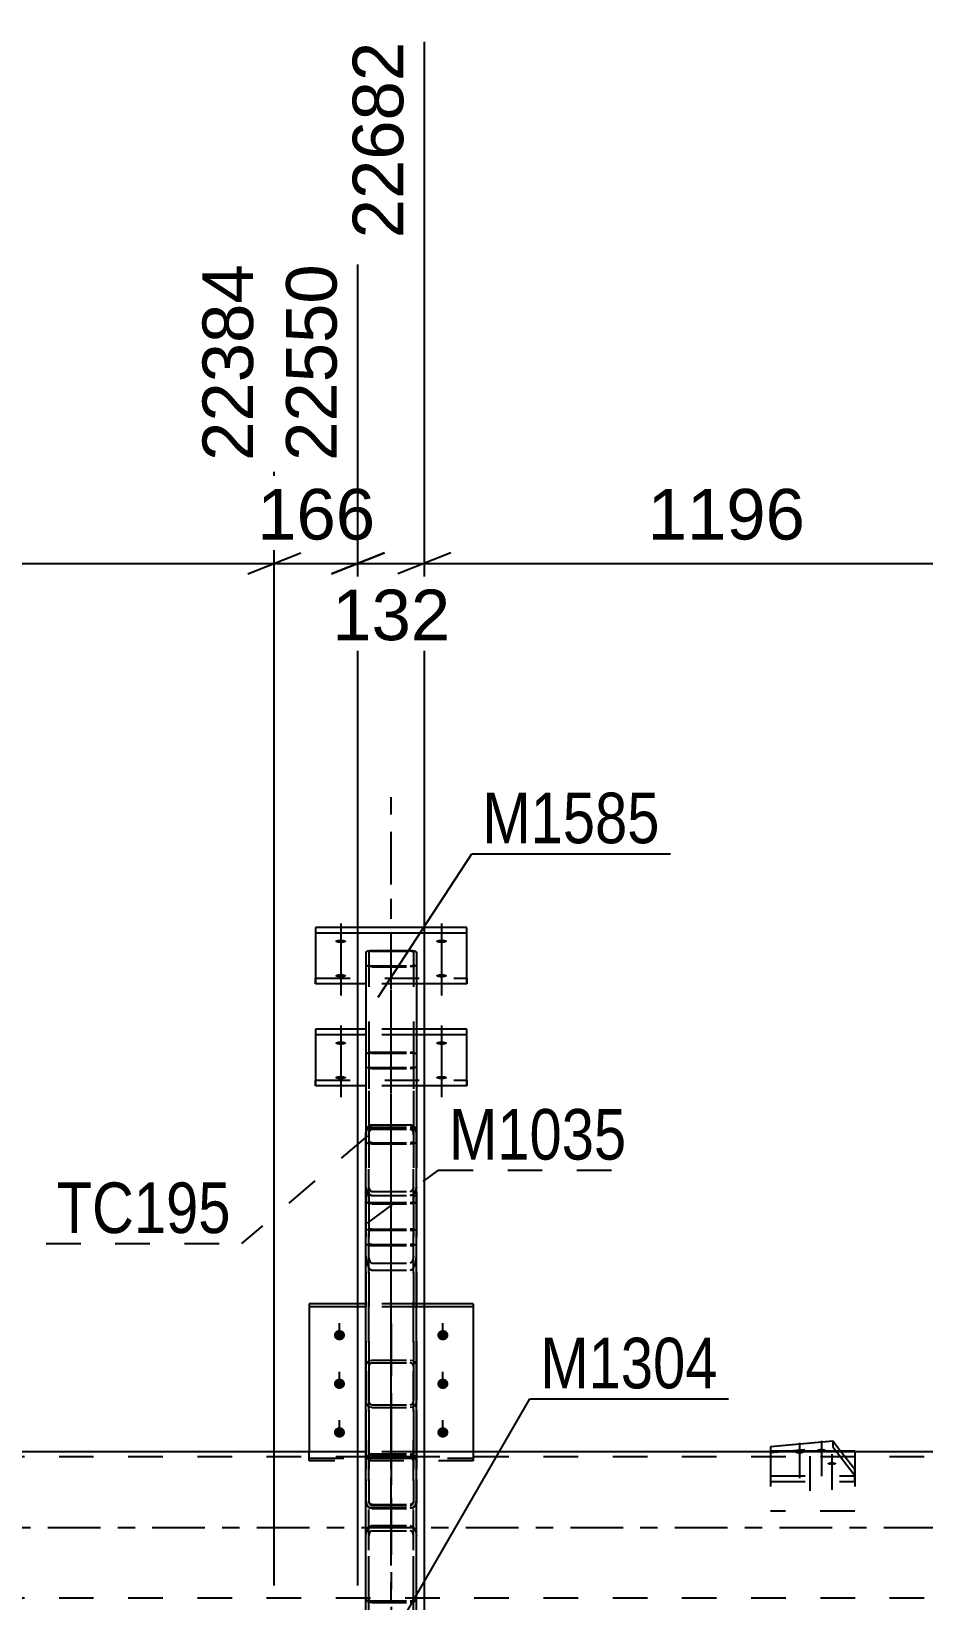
# Model space of a CAD drawing. Header units: millimetres. Extents: x -2250 to 594, y 0 to 1057.
# Drawn here: x -539.9 to -489.4, y 642.4 to 731.2 of the extents above; entities that cross this region are included whole.
import ezdxf

# ---------------------------------------------------------------- set-up
doc = ezdxf.new("R2010")
doc.units = ezdxf.units.MM
doc.linetypes.add('DXK_LINE_DOT2', pattern=[3.9198, 1.9599, -1.9599])
doc.linetypes.add('DXK_LINE_DOT3', pattern=[5.9187, 2.979, -0.9799, 0.9799, -0.9799])
doc.styles.add('Arial', font='ARIAL.TTF', dxfattribs={"height": 0.2})
doc.styles.add('Arial Narrow', font='ARIALN.TTF', dxfattribs={"height": 0.2})

# ---------------------------------------------------------------- blocks, each defined once
blk = doc.blocks.new('Bolt-761553754-5232 - 5222')
at = {"linetype": 'Continuous'}
for points in [[(-522.428, 679.818), (-522.362, 679.816), (-522.3, 679.809), (-522.243, 679.798), (-522.194, 679.784), (-522.155, 679.767), (-522.129, 679.747), (-522.115, 679.726), (-522.115, 679.705), (-522.129, 679.684), (-522.155, 679.665), (-522.194, 679.647), (-522.243, 679.633), (-522.3, 679.622), (-522.362, 679.616), (-522.428, 679.613), (-522.493, 679.616), (-522.555, 679.622), (-522.612, 679.633), (-522.661, 679.647), (-522.7, 679.665), (-522.726, 679.684), (-522.74, 679.705), (-522.74, 679.726), (-522.726, 679.747), (-522.7, 679.767), (-522.661, 679.784), (-522.612, 679.798), (-522.555, 679.809), (-522.493, 679.816)], [(-522.428, 677.866), (-522.362, 677.864), (-522.3, 677.857), (-522.243, 677.846), (-522.194, 677.832), (-522.155, 677.815), (-522.129, 677.795), (-522.115, 677.774), (-522.115, 677.753), (-522.129, 677.732), (-522.155, 677.713), (-522.194, 677.695), (-522.243, 677.681), (-522.3, 677.67), (-522.362, 677.664), (-522.428, 677.661), (-522.493, 677.664), (-522.555, 677.67), (-522.612, 677.681), (-522.661, 677.695), (-522.7, 677.713), (-522.726, 677.732), (-522.74, 677.753), (-522.74, 677.774), (-522.726, 677.795), (-522.7, 677.815), (-522.661, 677.832), (-522.612, 677.846), (-522.555, 677.857), (-522.493, 677.864)]]:
    blk.add_hatch(color=1, dxfattribs=at).paths.add_polyline_path(points)
at = {"color": 1, "linetype": 'Continuous'}
for p, q in [((-522.428, 680.715), (-522.428, 678.608)), ((-522.428, 678.763), (-522.428, 676.656))]:
    blk.add_line(p, q, dxfattribs=at)
blk = doc.blocks.new('Part-761553754-5297 - 5222')
at = {"color": 2, "linetype": 'Continuous'}
for p, q in [((-494.567, 651.415), (-498.094, 651.094)), ((-494.146, 650.874), (-494.567, 651.415)), ((-498.094, 651.094), (-498.094, 650.874))]:
    blk.add_line(p, q, dxfattribs=at)
at = {"color": 7, "linetype": 'DXK_LINE_DOT2'}
for p, q in [((-494.567, 651.415), (-494.567, 651.093)), ((-498.094, 650.771), (-494.567, 651.093)), ((-498.094, 650.874), (-498.094, 649.133)), ((-494.567, 651.093), (-493.319, 649.487)), ((-493.319, 649.81), (-494.146, 650.874)), ((-498.094, 649.455), (-493.319, 649.455)), ((-493.319, 649.133), (-493.319, 649.81)), ((-498.094, 649.133), (-493.319, 649.133))]:
    blk.add_line(p, q, dxfattribs=at)
blk = doc.blocks.new('Bolt-761553754-5233 - 5222')
at = {"linetype": 'Continuous'}
for points in [[(-516.713, 679.818), (-516.648, 679.816), (-516.585, 679.809), (-516.529, 679.798), (-516.48, 679.784), (-516.441, 679.767), (-516.414, 679.747), (-516.401, 679.726), (-516.401, 679.705), (-516.414, 679.684), (-516.441, 679.665), (-516.48, 679.647), (-516.529, 679.633), (-516.585, 679.622), (-516.648, 679.616), (-516.713, 679.613), (-516.779, 679.616), (-516.841, 679.622), (-516.898, 679.633), (-516.947, 679.647), (-516.985, 679.665), (-517.012, 679.684), (-517.026, 679.705), (-517.026, 679.726), (-517.012, 679.747), (-516.985, 679.767), (-516.947, 679.784), (-516.898, 679.798), (-516.841, 679.809), (-516.779, 679.816)], [(-516.713, 677.866), (-516.648, 677.864), (-516.585, 677.857), (-516.529, 677.846), (-516.48, 677.832), (-516.441, 677.815), (-516.414, 677.795), (-516.401, 677.774), (-516.401, 677.753), (-516.414, 677.732), (-516.441, 677.713), (-516.48, 677.695), (-516.529, 677.681), (-516.585, 677.67), (-516.648, 677.664), (-516.713, 677.661), (-516.779, 677.664), (-516.841, 677.67), (-516.898, 677.681), (-516.947, 677.695), (-516.985, 677.713), (-517.012, 677.732), (-517.026, 677.753), (-517.026, 677.774), (-517.012, 677.795), (-516.985, 677.815), (-516.947, 677.832), (-516.898, 677.846), (-516.841, 677.857), (-516.779, 677.864)]]:
    blk.add_hatch(color=1, dxfattribs=at).paths.add_polyline_path(points)
at = {"color": 1, "linetype": 'Continuous'}
for p, q in [((-516.713, 680.715), (-516.713, 678.608)), ((-516.713, 678.763), (-516.713, 676.656))]:
    blk.add_line(p, q, dxfattribs=at)
blk = doc.blocks.new('Part-761553754-5294 - 5222')
at = {"color": 7, "linetype": 'DXK_LINE_DOT3'}
blk.add_line((-519.569, 561.546), (-519.569, 677.322), dxfattribs=at)
at = {"color": 2, "linetype": 'Continuous'}
for p, q in [((-520.998, 668.844), (-520.972, 669.028)), ((-520.972, 669.028), (-520.898, 669.184)), ((-520.898, 669.184), (-520.786, 669.288)), ((-520.786, 669.288), (-520.655, 669.324)), ((-520.655, 669.324), (-518.484, 669.324)), ((-518.484, 669.324), (-518.353, 669.288)), ((-518.353, 669.288), (-518.241, 669.184)), ((-518.241, 669.184), (-518.167, 669.028)), ((-518.167, 669.028), (-518.141, 668.844)), ((-520.998, 570.771), (-520.998, 668.844)), ((-518.141, 570.771), (-518.141, 668.844))]:
    blk.add_line(p, q, dxfattribs=at)
at = {"color": 7, "linetype": 'DXK_LINE_DOT2'}
for p, q in [((-520.776, 669.014), (-520.814, 668.936)), ((-520.721, 669.066), (-520.776, 669.014)), ((-520.655, 669.084), (-520.721, 669.066)), ((-520.655, 669.084), (-518.484, 669.084)), ((-518.418, 669.066), (-518.484, 669.084)), ((-518.362, 669.014), (-518.418, 669.066)), ((-518.325, 668.936), (-518.362, 669.014)), ((-520.814, 668.936), (-520.827, 668.844)), ((-520.827, 570.771), (-520.827, 668.844)), ((-518.312, 668.844), (-518.325, 668.936)), ((-518.312, 570.771), (-518.312, 668.844)), ((-520.972, 665.616), (-520.998, 665.8)), ((-520.898, 665.46), (-520.972, 665.616)), ((-520.786, 665.355), (-520.898, 665.46)), ((-520.827, 665.8), (-520.814, 665.708)), ((-520.814, 665.708), (-520.776, 665.63)), ((-520.776, 665.63), (-520.721, 665.577)), ((-520.721, 665.577), (-520.655, 665.559)), ((-520.655, 665.559), (-518.484, 665.559)), ((-518.484, 665.559), (-518.418, 665.577)), ((-518.418, 665.577), (-518.362, 665.63)), ((-518.362, 665.63), (-518.325, 665.708)), ((-518.241, 665.46), (-518.353, 665.355)), ((-518.325, 665.708), (-518.312, 665.8)), ((-518.167, 665.616), (-518.241, 665.46)), ((-518.141, 665.8), (-518.167, 665.616)), ((-520.655, 665.319), (-520.786, 665.355)), ((-520.655, 665.319), (-518.484, 665.319)), ((-518.353, 665.355), (-518.484, 665.319))]:
    blk.add_line(p, q, dxfattribs=at)
blk = doc.blocks.new('Bolt-761553754-5238 - 5222')
at = {"linetype": 'Continuous'}
for points in [[(-522.428, 674.053), (-522.362, 674.051), (-522.3, 674.044), (-522.243, 674.033), (-522.194, 674.019), (-522.155, 674.002), (-522.129, 673.982), (-522.115, 673.961), (-522.115, 673.94), (-522.129, 673.919), (-522.155, 673.9), (-522.194, 673.882), (-522.243, 673.868), (-522.3, 673.857), (-522.362, 673.851), (-522.428, 673.848), (-522.493, 673.851), (-522.555, 673.857), (-522.612, 673.868), (-522.661, 673.882), (-522.7, 673.9), (-522.726, 673.919), (-522.74, 673.94), (-522.74, 673.961), (-522.726, 673.982), (-522.7, 674.002), (-522.661, 674.019), (-522.612, 674.033), (-522.555, 674.044), (-522.493, 674.051)], [(-522.428, 672.101), (-522.362, 672.099), (-522.3, 672.092), (-522.243, 672.081), (-522.194, 672.067), (-522.155, 672.05), (-522.129, 672.03), (-522.115, 672.009), (-522.115, 671.988), (-522.129, 671.967), (-522.155, 671.948), (-522.194, 671.93), (-522.243, 671.916), (-522.3, 671.905), (-522.362, 671.899), (-522.428, 671.896), (-522.493, 671.899), (-522.555, 671.905), (-522.612, 671.916), (-522.661, 671.93), (-522.7, 671.948), (-522.726, 671.967), (-522.74, 671.988), (-522.74, 672.009), (-522.726, 672.03), (-522.7, 672.05), (-522.661, 672.067), (-522.612, 672.081), (-522.555, 672.092), (-522.493, 672.099)]]:
    blk.add_hatch(color=1, dxfattribs=at).paths.add_polyline_path(points)
at = {"color": 1, "linetype": 'Continuous'}
for p, q in [((-522.428, 674.95), (-522.428, 672.843)), ((-522.428, 672.998), (-522.428, 670.891))]:
    blk.add_line(p, q, dxfattribs=at)
blk = doc.blocks.new('Bolt-761553754-5239 - 5222')
at = {"linetype": 'Continuous'}
for points in [[(-516.713, 674.053), (-516.648, 674.051), (-516.585, 674.044), (-516.529, 674.033), (-516.48, 674.019), (-516.441, 674.002), (-516.414, 673.982), (-516.401, 673.961), (-516.401, 673.94), (-516.414, 673.919), (-516.441, 673.9), (-516.48, 673.882), (-516.529, 673.868), (-516.585, 673.857), (-516.648, 673.851), (-516.713, 673.848), (-516.779, 673.851), (-516.841, 673.857), (-516.898, 673.868), (-516.947, 673.882), (-516.985, 673.9), (-517.012, 673.919), (-517.026, 673.94), (-517.026, 673.961), (-517.012, 673.982), (-516.985, 674.002), (-516.947, 674.019), (-516.898, 674.033), (-516.841, 674.044), (-516.779, 674.051)], [(-516.713, 672.101), (-516.648, 672.099), (-516.585, 672.092), (-516.529, 672.081), (-516.48, 672.067), (-516.441, 672.05), (-516.414, 672.03), (-516.401, 672.009), (-516.401, 671.988), (-516.414, 671.967), (-516.441, 671.948), (-516.48, 671.93), (-516.529, 671.916), (-516.585, 671.905), (-516.648, 671.899), (-516.713, 671.896), (-516.779, 671.899), (-516.841, 671.905), (-516.898, 671.916), (-516.947, 671.93), (-516.985, 671.948), (-517.012, 671.967), (-517.026, 671.988), (-517.026, 672.009), (-517.012, 672.03), (-516.985, 672.05), (-516.947, 672.067), (-516.898, 672.081), (-516.841, 672.092), (-516.779, 672.099)]]:
    blk.add_hatch(color=1, dxfattribs=at).paths.add_polyline_path(points)
at = {"color": 1, "linetype": 'Continuous'}
for p, q in [((-516.713, 674.95), (-516.713, 672.843)), ((-516.713, 672.998), (-516.713, 670.891))]:
    blk.add_line(p, q, dxfattribs=at)
blk = doc.blocks.new('Bolt-761553754-5298 - 5222')
at = {"linetype": 'Continuous'}
for points in [[(-496.446, 650.701), (-496.499, 650.703), (-496.55, 650.709), (-496.597, 650.718), (-496.637, 650.73), (-496.668, 650.745), (-496.69, 650.762), (-496.701, 650.78), (-496.701, 650.798), (-496.69, 650.816), (-496.668, 650.833), (-496.637, 650.848), (-496.597, 650.86), (-496.55, 650.87), (-496.499, 650.875), (-496.446, 650.877), (-496.392, 650.875), (-496.341, 650.87), (-496.295, 650.86), (-496.255, 650.848), (-496.223, 650.833), (-496.201, 650.816), (-496.19, 650.798), (-496.19, 650.78), (-496.201, 650.762), (-496.223, 650.745), (-496.255, 650.73), (-496.295, 650.718), (-496.341, 650.709), (-496.392, 650.703)], [(-495.203, 650.814), (-495.257, 650.816), (-495.308, 650.822), (-495.354, 650.831), (-495.394, 650.843), (-495.426, 650.858), (-495.448, 650.875), (-495.459, 650.893), (-495.459, 650.911), (-495.448, 650.929), (-495.426, 650.946), (-495.394, 650.961), (-495.354, 650.973), (-495.308, 650.983), (-495.257, 650.988), (-495.203, 650.99), (-495.15, 650.988), (-495.099, 650.983), (-495.052, 650.973), (-495.012, 650.961), (-494.98, 650.946), (-494.959, 650.929), (-494.947, 650.911), (-494.947, 650.893), (-494.959, 650.875), (-494.98, 650.858), (-495.012, 650.843), (-495.052, 650.831), (-495.099, 650.822), (-495.15, 650.816)], [(-494.616, 650.059), (-494.669, 650.061), (-494.72, 650.066), (-494.767, 650.076), (-494.807, 650.088), (-494.838, 650.103), (-494.86, 650.12), (-494.871, 650.137), (-494.871, 650.156), (-494.86, 650.174), (-494.838, 650.191), (-494.807, 650.206), (-494.767, 650.218), (-494.72, 650.227), (-494.669, 650.233), (-494.616, 650.235), (-494.562, 650.233), (-494.511, 650.227), (-494.465, 650.218), (-494.425, 650.206), (-494.393, 650.191), (-494.371, 650.174), (-494.36, 650.156), (-494.36, 650.137), (-494.371, 650.12), (-494.393, 650.103), (-494.425, 650.088), (-494.465, 650.076), (-494.511, 650.066), (-494.562, 650.061)]]:
    blk.add_hatch(color=1, dxfattribs=at).paths.add_polyline_path(points)
at = {"color": 1, "linetype": 'Continuous'}
for p, q in [((-496.446, 651.326), (-496.446, 649.313)), ((-495.203, 651.439), (-495.203, 649.426)), ((-494.616, 650.684), (-494.616, 648.67))]:
    blk.add_line(p, q, dxfattribs=at)
at = {"color": 1, "linetype": 'DXK_LINE_DOT2'}
blk.add_line((-495.858, 650.571), (-495.858, 648.557), dxfattribs=at)
blk = doc.blocks.new('Part-761553754-5317 - 5222')
at = {"color": 7, "linetype": 'DXK_LINE_DOT3'}
blk.add_line((-519.569, 645.862), (-519.569, 670.577), dxfattribs=at)
at = {"color": 2, "linetype": 'Continuous'}
for p, q in [((-520.972, 669.028), (-520.998, 668.844)), ((-520.898, 669.184), (-520.972, 669.028)), ((-520.786, 669.288), (-520.898, 669.184)), ((-520.655, 669.324), (-520.786, 669.288)), ((-520.655, 669.324), (-518.484, 669.324)), ((-518.353, 669.288), (-518.484, 669.324)), ((-518.241, 669.184), (-518.353, 669.288)), ((-518.167, 669.028), (-518.241, 669.184)), ((-518.141, 668.844), (-518.167, 669.028))]:
    blk.add_line(p, q, dxfattribs=at)
at = {"color": 7, "linetype": 'DXK_LINE_DOT2'}
for p, q in [((-520.814, 668.936), (-520.776, 669.014)), ((-520.776, 669.014), (-520.721, 669.066)), ((-520.721, 669.066), (-520.655, 669.084)), ((-520.655, 669.084), (-518.484, 669.084)), ((-518.484, 669.084), (-518.418, 669.066)), ((-518.418, 669.066), (-518.362, 669.014)), ((-518.362, 669.014), (-518.325, 668.936)), ((-520.998, 668.844), (-520.998, 647.969)), ((-520.827, 668.844), (-520.814, 668.936)), ((-520.827, 668.844), (-520.827, 647.969)), ((-518.325, 668.936), (-518.312, 668.844)), ((-518.312, 668.844), (-518.312, 647.969)), ((-518.141, 668.844), (-518.141, 647.969)), ((-520.998, 665.8), (-520.972, 665.616)), ((-520.972, 665.616), (-520.898, 665.46)), ((-520.898, 665.46), (-520.786, 665.355)), ((-520.814, 665.708), (-520.827, 665.8)), ((-520.776, 665.63), (-520.814, 665.708)), ((-520.721, 665.577), (-520.776, 665.63)), ((-520.655, 665.559), (-520.721, 665.577)), ((-520.655, 665.559), (-518.484, 665.559)), ((-518.418, 665.577), (-518.484, 665.559)), ((-518.362, 665.63), (-518.418, 665.577)), ((-518.325, 665.708), (-518.362, 665.63)), ((-518.353, 665.355), (-518.241, 665.46)), ((-518.312, 665.8), (-518.325, 665.708)), ((-518.241, 665.46), (-518.167, 665.616)), ((-518.167, 665.616), (-518.141, 665.8)), ((-520.786, 665.355), (-520.655, 665.319)), ((-520.655, 665.319), (-518.484, 665.319)), ((-518.484, 665.319), (-518.353, 665.355)), ((-520.998, 650.266), (-520.972, 650.404)), ((-520.814, 650.335), (-520.827, 650.266)), ((-520.776, 650.394), (-520.814, 650.335)), ((-520.786, 650.601), (-520.655, 650.628)), ((-520.721, 650.433), (-520.776, 650.394)), ((-520.655, 650.447), (-520.721, 650.433)), ((-520.655, 650.628), (-518.484, 650.628)), ((-520.655, 650.447), (-518.484, 650.447)), ((-518.484, 650.628), (-518.353, 650.601)), ((-518.418, 650.433), (-518.484, 650.447)), ((-518.362, 650.394), (-518.418, 650.433)), ((-518.325, 650.335), (-518.362, 650.394)), ((-518.312, 650.266), (-518.325, 650.335)), ((-518.167, 650.404), (-518.141, 650.266)), ((-520.972, 647.83), (-520.998, 647.969)), ((-520.827, 647.969), (-520.814, 647.9)), ((-520.814, 647.9), (-520.776, 647.841)), ((-520.776, 647.841), (-520.721, 647.802)), ((-520.721, 647.802), (-520.655, 647.788)), ((-520.655, 647.788), (-518.484, 647.788)), ((-518.484, 647.788), (-518.418, 647.802)), ((-518.418, 647.802), (-518.362, 647.841)), ((-518.362, 647.841), (-518.325, 647.9)), ((-518.325, 647.9), (-518.312, 647.969)), ((-518.141, 647.969), (-518.167, 647.83)), ((-520.721, 647.62), (-520.786, 647.634)), ((-520.655, 647.607), (-520.721, 647.62)), ((-520.655, 647.607), (-518.484, 647.607)), ((-518.353, 647.634), (-518.484, 647.607))]:
    blk.add_line(p, q, dxfattribs=at)
for centre, start, end in [((-520.642, 650.278), 114.13588, 159.07237), ((-518.497, 650.278), 20.92763, 65.86412), ((-520.642, 647.957), 200.92763, 245.86412), ((-518.497, 647.957), 294.13588, 339.07237)]:
    blk.add_arc(centre, 0.353, start, end, dxfattribs=at)
blk = doc.blocks.new('Bolt-761553754-5318 - 5222')
at = {"linetype": 'Continuous'}
for points in [[(-522.498, 657.711), (-522.433, 657.704), (-522.37, 657.685), (-522.313, 657.654), (-522.264, 657.613), (-522.226, 657.563), (-522.199, 657.507), (-522.185, 657.446), (-522.185, 657.385), (-522.199, 657.324), (-522.226, 657.268), (-522.264, 657.218), (-522.313, 657.177), (-522.37, 657.146), (-522.433, 657.127), (-522.498, 657.12), (-522.563, 657.127), (-522.626, 657.146), (-522.683, 657.177), (-522.732, 657.218), (-522.77, 657.268), (-522.797, 657.324), (-522.811, 657.385), (-522.811, 657.446), (-522.797, 657.507), (-522.77, 657.563), (-522.732, 657.613), (-522.683, 657.654), (-522.626, 657.685), (-522.563, 657.704)], [(-516.641, 657.711), (-516.576, 657.704), (-516.513, 657.685), (-516.456, 657.654), (-516.407, 657.613), (-516.369, 657.563), (-516.342, 657.507), (-516.328, 657.446), (-516.328, 657.385), (-516.342, 657.324), (-516.369, 657.268), (-516.407, 657.218), (-516.456, 657.177), (-516.513, 657.146), (-516.576, 657.127), (-516.641, 657.12), (-516.706, 657.127), (-516.769, 657.146), (-516.826, 657.177), (-516.874, 657.218), (-516.913, 657.268), (-516.94, 657.324), (-516.953, 657.385), (-516.953, 657.446), (-516.94, 657.507), (-516.913, 657.563), (-516.874, 657.613), (-516.826, 657.654), (-516.769, 657.685), (-516.706, 657.704)], [(-522.498, 654.959), (-522.433, 654.952), (-522.37, 654.933), (-522.313, 654.902), (-522.264, 654.861), (-522.226, 654.811), (-522.199, 654.755), (-522.185, 654.694), (-522.185, 654.633), (-522.199, 654.572), (-522.226, 654.516), (-522.264, 654.466), (-522.313, 654.425), (-522.37, 654.394), (-522.433, 654.375), (-522.498, 654.368), (-522.563, 654.375), (-522.626, 654.394), (-522.683, 654.425), (-522.732, 654.466), (-522.77, 654.516), (-522.797, 654.572), (-522.811, 654.633), (-522.811, 654.694), (-522.797, 654.755), (-522.77, 654.811), (-522.732, 654.861), (-522.683, 654.902), (-522.626, 654.933), (-522.563, 654.952)], [(-516.641, 654.959), (-516.576, 654.952), (-516.513, 654.933), (-516.456, 654.902), (-516.407, 654.861), (-516.369, 654.811), (-516.342, 654.755), (-516.328, 654.694), (-516.328, 654.633), (-516.342, 654.572), (-516.369, 654.516), (-516.407, 654.466), (-516.456, 654.425), (-516.513, 654.394), (-516.576, 654.375), (-516.641, 654.368), (-516.706, 654.375), (-516.769, 654.394), (-516.826, 654.425), (-516.874, 654.466), (-516.913, 654.516), (-516.94, 654.572), (-516.953, 654.633), (-516.953, 654.694), (-516.94, 654.755), (-516.913, 654.811), (-516.874, 654.861), (-516.826, 654.902), (-516.769, 654.933), (-516.706, 654.952)], [(-522.498, 652.207), (-522.433, 652.2), (-522.37, 652.181), (-522.313, 652.15), (-522.264, 652.109), (-522.226, 652.059), (-522.199, 652.003), (-522.185, 651.942), (-522.185, 651.881), (-522.199, 651.82), (-522.226, 651.764), (-522.264, 651.714), (-522.313, 651.673), (-522.37, 651.642), (-522.433, 651.623), (-522.498, 651.616), (-522.563, 651.623), (-522.626, 651.642), (-522.683, 651.673), (-522.732, 651.714), (-522.77, 651.764), (-522.797, 651.82), (-522.811, 651.881), (-522.811, 651.942), (-522.797, 652.003), (-522.77, 652.059), (-522.732, 652.109), (-522.683, 652.15), (-522.626, 652.181), (-522.563, 652.2)], [(-516.641, 652.207), (-516.576, 652.2), (-516.513, 652.181), (-516.456, 652.15), (-516.407, 652.109), (-516.369, 652.059), (-516.342, 652.003), (-516.328, 651.942), (-516.328, 651.881), (-516.342, 651.82), (-516.369, 651.764), (-516.407, 651.714), (-516.456, 651.673), (-516.513, 651.642), (-516.576, 651.623), (-516.641, 651.616), (-516.706, 651.623), (-516.769, 651.642), (-516.826, 651.673), (-516.874, 651.714), (-516.913, 651.764), (-516.94, 651.82), (-516.953, 651.881), (-516.953, 651.942), (-516.94, 652.003), (-516.913, 652.059), (-516.874, 652.109), (-516.826, 652.15), (-516.769, 652.181), (-516.706, 652.2)]]:
    blk.add_hatch(color=1, dxfattribs=at).paths.add_polyline_path(points)
at = {"color": 1, "linetype": 'Continuous'}
for p, q in [((-522.498, 657.288), (-522.498, 658.099)), ((-516.641, 657.288), (-516.641, 658.099)), ((-522.498, 654.536), (-522.498, 655.348)), ((-516.641, 654.536), (-516.641, 655.348)), ((-522.498, 651.785), (-522.498, 652.596)), ((-516.641, 651.785), (-516.641, 652.596))]:
    blk.add_line(p, q, dxfattribs=at)
at = {"color": 1, "linetype": 'DXK_LINE_DOT2'}
for p, q in [((-519.569, 657.288), (-519.569, 658.099)), ((-519.569, 651.785), (-519.569, 652.596))]:
    blk.add_line(p, q, dxfattribs=at)
blk = doc.blocks.new('Part-761553754-5333 - 5222')
at = {"color": 7, "linetype": 'DXK_LINE_DOT3'}
blk.add_line((-519.569, 549.675), (-519.569, 652.246), dxfattribs=at)
blk = doc.blocks.new('Part-761553754-5669 - 5222')
at = {"color": 7, "linetype": 'DXK_LINE_DOT2'}
for p, q in [((-461.943, 650.532), (-1130.883, 650.532)), ((-518.141, 650.818), (-520.998, 650.818)), ((-461.943, 642.532), (-1130.883, 642.532))]:
    blk.add_line(p, q, dxfattribs=at)
at = {"color": 2, "linetype": 'Continuous'}
for p, q in [((-520.998, 650.818), (-689.569, 650.818)), ((-484.212, 650.818), (-518.141, 650.818))]:
    blk.add_line(p, q, dxfattribs=at)
at = {"color": 7, "linetype": 'DXK_LINE_DOT3'}
blk.add_line((-1130.883, 646.532), (-461.943, 646.532), dxfattribs=at)
blk = doc.blocks.new('Part-761553754-5695 - 5222')
at = {"color": 7, "linetype": 'DXK_LINE_DOT3'}
blk.add_line((-519.569, 653.881), (-519.569, 565.423), dxfattribs=at)
at = {"color": 7, "linetype": 'DXK_LINE_DOT2'}
for p, q in [((-520.998, 646.052), (-520.972, 646.275)), ((-520.998, 572.384), (-520.998, 646.052)), ((-520.814, 646.164), (-520.827, 646.052)), ((-520.827, 572.384), (-520.827, 646.052)), ((-520.786, 646.591), (-520.721, 646.613)), ((-520.721, 646.613), (-520.655, 646.635)), ((-520.655, 646.344), (-520.721, 646.322)), ((-520.655, 646.635), (-518.484, 646.635)), ((-520.655, 646.344), (-518.484, 646.344)), ((-518.484, 646.635), (-518.353, 646.591)), ((-518.418, 646.322), (-518.484, 646.344)), ((-518.312, 646.052), (-518.325, 646.164)), ((-518.312, 572.384), (-518.312, 646.052)), ((-518.167, 646.275), (-518.141, 646.052)), ((-518.141, 572.384), (-518.141, 646.052)), ((-520.998, 642.506), (-520.977, 642.414)), ((-520.977, 642.414), (-520.972, 642.399)), ((-520.972, 642.399), (-520.898, 642.337)), ((-520.898, 642.337), (-520.786, 642.296)), ((-520.814, 642.448), (-520.827, 642.506)), ((-520.787, 642.414), (-520.814, 642.448)), ((-520.776, 642.404), (-520.787, 642.414)), ((-520.776, 642.404), (-520.721, 642.384)), ((-520.721, 642.384), (-520.655, 642.376)), ((-520.655, 642.376), (-518.484, 642.376)), ((-518.484, 642.376), (-518.418, 642.384)), ((-518.418, 642.384), (-518.362, 642.404)), ((-518.351, 642.414), (-518.362, 642.404)), ((-518.353, 642.296), (-518.241, 642.337)), ((-518.325, 642.448), (-518.351, 642.414)), ((-518.325, 642.448), (-518.312, 642.506)), ((-518.241, 642.337), (-518.167, 642.399)), ((-518.162, 642.414), (-518.167, 642.399)), ((-518.141, 642.506), (-518.162, 642.414)), ((-520.732, 642.29), (-520.786, 642.296)), ((-520.655, 642.286), (-520.732, 642.29)), ((-520.655, 642.286), (-518.484, 642.286)), ((-518.407, 642.29), (-518.484, 642.286)), ((-518.353, 642.296), (-518.407, 642.29)), ((-520.655, 575.937), (-520.786, 575.893)), ((-520.655, 575.937), (-518.484, 575.937)), ((-518.353, 575.893), (-518.484, 575.937)), ((-520.972, 575.577), (-520.998, 575.354)), ((-520.827, 575.354), (-520.814, 575.466)), ((-520.721, 575.624), (-520.655, 575.646)), ((-520.655, 575.646), (-518.484, 575.646)), ((-518.484, 575.646), (-518.418, 575.624)), ((-518.325, 575.466), (-518.312, 575.354)), ((-518.141, 575.354), (-518.167, 575.577)), ((-520.827, 572.565), (-520.998, 572.565)), ((-520.998, 572.384), (-520.972, 572.339)), ((-520.972, 572.339), (-520.898, 572.301)), ((-520.898, 572.301), (-520.786, 572.276)), ((-520.814, 572.362), (-520.827, 572.384)), ((-520.776, 572.343), (-520.814, 572.362)), ((-520.786, 572.276), (-520.655, 572.267)), ((-520.721, 572.33), (-520.776, 572.343)), ((-520.655, 572.326), (-520.721, 572.33)), ((-520.655, 572.326), (-518.484, 572.326)), ((-520.655, 572.267), (-518.484, 572.267)), ((-518.418, 572.33), (-518.484, 572.326)), ((-518.484, 572.267), (-518.353, 572.276)), ((-518.362, 572.343), (-518.418, 572.33)), ((-518.325, 572.362), (-518.362, 572.343)), ((-518.353, 572.276), (-518.241, 572.301)), ((-518.312, 572.384), (-518.325, 572.362)), ((-518.312, 572.565), (-518.141, 572.565)), ((-518.241, 572.301), (-518.167, 572.339)), ((-518.167, 572.339), (-518.141, 572.384))]:
    blk.add_line(p, q, dxfattribs=at)
for centre, radius, start, end in [((-520.444, 646.177), 0.537, 129.62623, 169.43373), ((-520.549, 646.115), 0.269, 129.62623, 169.43373), ((-518.589, 646.115), 0.269, 10.56627, 50.37377), ((-518.695, 646.177), 0.537, 10.56627, 50.37377), ((-520.444, 575.479), 0.537, 129.62623, 169.43373), ((-518.695, 575.479), 0.537, 10.56627, 50.37377), ((-520.549, 575.417), 0.269, 129.62623, 169.43373), ((-518.589, 575.417), 0.269, 10.56627, 50.37377)]:
    blk.add_arc(centre, radius, start, end, dxfattribs=at)
blk = doc.blocks.new('Part-761553754-5876 - 5222')
at = {"color": 2, "linetype": 'Continuous'}
for p, q in [((-523.857, 680.505), (-523.857, 680.181)), ((-515.285, 680.505), (-523.857, 680.505)), ((-523.857, 680.181), (-523.857, 677.299)), ((-515.285, 680.18), (-523.857, 680.181)), ((-515.285, 680.18), (-515.285, 680.505)), ((-515.285, 677.299), (-515.285, 680.18)), ((-520.998, 677.299), (-523.857, 677.299)), ((-515.285, 677.299), (-518.141, 677.299))]:
    blk.add_line(p, q, dxfattribs=at)
at = {"color": 7, "linetype": 'DXK_LINE_DOT2'}
for p, q in [((-523.857, 677.299), (-523.857, 677.623)), ((-523.857, 677.623), (-515.285, 677.623)), ((-518.141, 677.299), (-520.998, 677.299)), ((-515.285, 677.623), (-515.285, 677.299))]:
    blk.add_line(p, q, dxfattribs=at)
blk = doc.blocks.new('Part-761553754-5912 - 5222')
at = {"color": 7, "linetype": 'DXK_LINE_DOT3'}
blk.add_line((-519.569, 653.501), (-519.569, 682.431), dxfattribs=at)
at = {"color": 7, "linetype": 'DXK_LINE_DOT2'}
for p, q in [((-520.898, 673.407), (-520.786, 673.431)), ((-520.786, 673.431), (-520.655, 673.439)), ((-520.655, 673.439), (-518.484, 673.439)), ((-518.484, 673.439), (-518.353, 673.431)), ((-518.353, 673.431), (-518.241, 673.407)), ((-520.998, 673.328), (-520.972, 673.371)), ((-520.998, 673.328), (-520.998, 662.604)), ((-520.972, 672.579), (-520.998, 672.621)), ((-520.972, 673.371), (-520.898, 673.407)), ((-520.898, 672.543), (-520.972, 672.579)), ((-520.786, 672.518), (-520.898, 672.543)), ((-520.814, 673.349), (-520.827, 673.328)), ((-520.827, 673.328), (-520.827, 662.604)), ((-520.827, 672.621), (-520.814, 672.6)), ((-520.776, 673.367), (-520.814, 673.349)), ((-520.814, 672.6), (-520.776, 672.582)), ((-520.721, 673.379), (-520.776, 673.367)), ((-520.776, 672.582), (-520.721, 672.57)), ((-520.655, 673.384), (-520.721, 673.379)), ((-520.721, 672.57), (-520.655, 672.566)), ((-520.655, 673.384), (-518.484, 673.384)), ((-520.655, 672.566), (-518.484, 672.566)), ((-518.418, 673.379), (-518.484, 673.384)), ((-518.484, 672.566), (-518.418, 672.57)), ((-518.362, 673.367), (-518.418, 673.379)), ((-518.418, 672.57), (-518.362, 672.582)), ((-518.325, 673.349), (-518.362, 673.367)), ((-518.362, 672.582), (-518.325, 672.6)), ((-518.241, 672.543), (-518.353, 672.518)), ((-518.312, 673.328), (-518.325, 673.349)), ((-518.325, 672.6), (-518.312, 672.621)), ((-518.312, 673.328), (-518.312, 662.604)), ((-518.241, 673.407), (-518.167, 673.371)), ((-518.167, 672.579), (-518.241, 672.543)), ((-518.167, 673.371), (-518.141, 673.328)), ((-518.141, 672.621), (-518.167, 672.579)), ((-518.141, 673.328), (-518.141, 662.604)), ((-520.655, 672.51), (-520.786, 672.518)), ((-520.655, 672.51), (-518.484, 672.51)), ((-518.353, 672.518), (-518.484, 672.51)), ((-520.972, 663.353), (-520.998, 663.31)), ((-520.898, 663.389), (-520.972, 663.353)), ((-520.786, 663.413), (-520.898, 663.389)), ((-520.827, 663.31), (-520.814, 663.332)), ((-520.814, 663.332), (-520.776, 663.35)), ((-520.655, 663.422), (-520.786, 663.413)), ((-520.776, 663.35), (-520.721, 663.362)), ((-520.721, 663.362), (-520.655, 663.366)), ((-520.655, 663.422), (-518.484, 663.422)), ((-520.655, 663.366), (-518.484, 663.366)), ((-518.353, 663.413), (-518.484, 663.422)), ((-518.484, 663.366), (-518.418, 663.362)), ((-518.418, 663.362), (-518.362, 663.35)), ((-518.362, 663.35), (-518.325, 663.332)), ((-518.241, 663.389), (-518.353, 663.413)), ((-518.325, 663.332), (-518.312, 663.31)), ((-518.167, 663.353), (-518.241, 663.389)), ((-518.141, 663.31), (-518.167, 663.353)), ((-520.998, 662.604), (-520.972, 662.561)), ((-520.972, 662.561), (-520.898, 662.525)), ((-520.898, 662.525), (-520.786, 662.501)), ((-520.814, 662.582), (-520.827, 662.604)), ((-520.776, 662.564), (-520.814, 662.582)), ((-520.786, 662.501), (-520.655, 662.492)), ((-520.721, 662.552), (-520.776, 662.564)), ((-520.655, 662.548), (-520.721, 662.552)), ((-520.655, 662.548), (-518.484, 662.548)), ((-520.655, 662.492), (-518.484, 662.492)), ((-518.418, 662.552), (-518.484, 662.548)), ((-518.484, 662.492), (-518.353, 662.501)), ((-518.362, 662.564), (-518.418, 662.552)), ((-518.325, 662.582), (-518.362, 662.564)), ((-518.353, 662.501), (-518.241, 662.525)), ((-518.312, 662.604), (-518.325, 662.582)), ((-518.241, 662.525), (-518.167, 662.561)), ((-518.167, 662.561), (-518.141, 662.604))]:
    blk.add_line(p, q, dxfattribs=at)
blk = doc.blocks.new('Part-761553754-5915 - 5222')
at = {"color": 2, "linetype": 'Continuous'}
for p, q in [((-523.857, 674.74), (-523.857, 674.415)), ((-520.998, 674.74), (-523.857, 674.74)), ((-523.857, 674.415), (-523.857, 671.534)), ((-520.998, 674.415), (-523.857, 674.415)), ((-515.285, 674.74), (-518.141, 674.74)), ((-515.285, 674.415), (-518.141, 674.415)), ((-515.285, 674.415), (-515.285, 674.74)), ((-515.285, 671.534), (-515.285, 674.415)), ((-520.998, 671.534), (-523.857, 671.534)), ((-515.285, 671.534), (-518.141, 671.534))]:
    blk.add_line(p, q, dxfattribs=at)
at = {"color": 7, "linetype": 'DXK_LINE_DOT2'}
for p, q in [((-518.141, 674.74), (-520.998, 674.74)), ((-518.141, 674.415), (-520.998, 674.415)), ((-523.857, 671.534), (-523.857, 671.858)), ((-523.857, 671.858), (-515.285, 671.858)), ((-515.285, 671.858), (-515.285, 671.534)), ((-518.141, 671.534), (-520.998, 671.534))]:
    blk.add_line(p, q, dxfattribs=at)
blk = doc.blocks.new('Part-761553754-5936 - 5222')
at = {"color": 2, "linetype": 'Continuous'}
for p, q in [((-498.094, 650.874), (-498.094, 650.818)), ((-498.094, 650.874), (-493.319, 650.874)), ((-493.319, 650.874), (-493.319, 650.818))]:
    blk.add_line(p, q, dxfattribs=at)
at = {"color": 7, "linetype": 'DXK_LINE_DOT2'}
for p, q in [((-498.094, 650.818), (-498.094, 647.445)), ((-493.319, 650.818), (-493.319, 647.445)), ((-493.319, 647.445), (-498.094, 647.445))]:
    blk.add_line(p, q, dxfattribs=at)
blk = doc.blocks.new('Part-761553754-5959 - 5222')
at = {"color": 2, "linetype": 'Continuous'}
for p, q in [((-524.212, 659.183), (-524.212, 650.818)), ((-520.998, 659.183), (-524.212, 659.183)), ((-520.998, 659.026), (-524.212, 659.026)), ((-514.927, 659.183), (-518.141, 659.183)), ((-514.927, 659.026), (-518.141, 659.026)), ((-514.927, 659.183), (-514.927, 650.818))]:
    blk.add_line(p, q, dxfattribs=at)
at = {"color": 7, "linetype": 'DXK_LINE_DOT2'}
for p, q in [((-518.141, 659.183), (-520.998, 659.183)), ((-518.141, 659.026), (-520.998, 659.026)), ((-524.212, 650.301), (-524.212, 650.818)), ((-524.212, 650.457), (-514.927, 650.457)), ((-514.927, 650.818), (-514.927, 650.301)), ((-514.927, 650.301), (-524.212, 650.301))]:
    blk.add_line(p, q, dxfattribs=at)
blk = doc.blocks.new('Part-761553754-5962 - 5222')
at = {"color": 7, "linetype": 'DXK_LINE_DOT3'}
blk.add_line((-519.569, 658.084), (-519.569, 645.753), dxfattribs=at)
at = {"color": 7, "linetype": 'DXK_LINE_DOT2'}
for p, q in [((-520.998, 655.684), (-520.972, 655.807)), ((-520.998, 655.684), (-520.998, 648.018)), ((-520.972, 655.807), (-520.898, 655.912)), ((-520.898, 655.912), (-520.786, 655.981)), ((-520.814, 655.745), (-520.827, 655.684)), ((-520.827, 655.684), (-520.827, 648.018)), ((-520.776, 655.798), (-520.814, 655.745)), ((-520.786, 655.981), (-520.655, 656.006)), ((-520.721, 655.833), (-520.776, 655.798)), ((-520.655, 655.845), (-520.721, 655.833)), ((-520.655, 656.006), (-518.484, 656.006)), ((-520.655, 655.845), (-518.484, 655.845)), ((-518.484, 656.006), (-518.353, 655.981)), ((-518.418, 655.833), (-518.484, 655.845)), ((-518.362, 655.798), (-518.418, 655.833)), ((-518.325, 655.745), (-518.362, 655.798)), ((-518.353, 655.981), (-518.241, 655.912)), ((-518.312, 655.684), (-518.325, 655.745)), ((-518.312, 655.684), (-518.312, 648.018)), ((-518.241, 655.912), (-518.167, 655.807)), ((-518.167, 655.807), (-518.141, 655.684)), ((-518.141, 655.684), (-518.141, 648.018)), ((-520.972, 653.52), (-520.998, 653.643)), ((-520.898, 653.415), (-520.972, 653.52)), ((-520.786, 653.346), (-520.898, 653.415)), ((-520.827, 653.643), (-520.814, 653.582)), ((-520.814, 653.582), (-520.776, 653.529)), ((-520.655, 653.321), (-520.786, 653.346)), ((-520.776, 653.529), (-520.721, 653.494)), ((-520.721, 653.494), (-520.655, 653.482)), ((-520.655, 653.482), (-518.484, 653.482)), ((-520.655, 653.321), (-518.484, 653.321)), ((-518.484, 653.482), (-518.418, 653.494)), ((-518.353, 653.346), (-518.484, 653.321)), ((-518.418, 653.494), (-518.362, 653.529)), ((-518.362, 653.529), (-518.325, 653.582)), ((-518.241, 653.415), (-518.353, 653.346)), ((-518.325, 653.582), (-518.312, 653.643)), ((-518.167, 653.52), (-518.241, 653.415)), ((-518.141, 653.643), (-518.167, 653.52)), ((-520.976, 650.448), (-520.998, 650.329)), ((-520.972, 650.469), (-520.976, 650.448)), ((-520.827, 650.329), (-520.814, 650.399)), ((-520.814, 650.399), (-520.776, 650.458)), ((-520.655, 650.694), (-520.786, 650.666)), ((-520.776, 650.458), (-520.721, 650.498)), ((-520.721, 650.498), (-520.655, 650.511)), ((-520.655, 650.694), (-518.484, 650.694)), ((-520.655, 650.511), (-518.484, 650.511)), ((-518.353, 650.666), (-518.484, 650.694)), ((-518.484, 650.511), (-518.418, 650.498)), ((-518.418, 650.498), (-518.362, 650.458)), ((-518.362, 650.458), (-518.325, 650.399)), ((-518.325, 650.399), (-518.312, 650.329)), ((-518.163, 650.448), (-518.167, 650.469)), ((-518.141, 650.329), (-518.163, 650.448)), ((-520.998, 648.018), (-520.972, 647.879)), ((-520.814, 647.948), (-520.827, 648.018)), ((-520.776, 647.889), (-520.814, 647.948)), ((-520.786, 647.681), (-520.655, 647.653)), ((-520.721, 647.85), (-520.776, 647.889)), ((-520.655, 647.836), (-520.721, 647.85)), ((-520.655, 647.836), (-518.484, 647.836)), ((-520.655, 647.653), (-518.484, 647.653)), ((-518.418, 647.85), (-518.484, 647.836)), ((-518.484, 647.653), (-518.353, 647.681)), ((-518.362, 647.889), (-518.418, 647.85)), ((-518.325, 647.948), (-518.362, 647.889)), ((-518.312, 648.018), (-518.325, 647.948)), ((-518.167, 647.879), (-518.141, 648.018))]:
    blk.add_line(p, q, dxfattribs=at)
for centre, start, end in [((-520.64, 650.343), 114.31995, 159.24167), ((-518.499, 650.343), 20.75833, 65.68005), ((-520.64, 648.004), 200.75833, 245.68005), ((-518.499, 648.004), 294.31995, 339.24167)]:
    blk.add_arc(centre, 0.355, start, end, dxfattribs=at)
blk = doc.blocks.new('Part-761553754-5967 - 5222')
at = {"color": 7, "linetype": 'DXK_LINE_DOT2'}
for p, q in [((-520.998, 610.302), (-520.998, 665.319)), ((-520.827, 665.319), (-520.998, 665.319)), ((-520.972, 664.949), (-520.998, 665.009)), ((-520.898, 664.898), (-520.972, 664.949)), ((-520.786, 664.864), (-520.898, 664.898)), ((-520.827, 610.302), (-520.827, 665.319)), ((-520.827, 665.009), (-520.814, 664.979)), ((-520.814, 664.979), (-520.776, 664.954)), ((-520.655, 664.852), (-520.786, 664.864)), ((-520.776, 664.954), (-520.721, 664.937)), ((-520.721, 664.937), (-520.655, 664.931)), ((-520.655, 664.931), (-518.484, 664.931)), ((-520.655, 664.852), (-518.484, 664.852)), ((-518.484, 664.931), (-518.418, 664.937)), ((-518.353, 664.864), (-518.484, 664.852)), ((-518.418, 664.937), (-518.362, 664.954)), ((-518.362, 664.954), (-518.325, 664.979)), ((-518.241, 664.898), (-518.353, 664.864)), ((-518.325, 664.979), (-518.312, 665.009)), ((-518.312, 610.302), (-518.312, 665.319)), ((-518.312, 665.319), (-518.141, 665.319)), ((-518.167, 664.949), (-518.241, 664.898)), ((-518.141, 665.009), (-518.167, 664.949)), ((-518.141, 610.302), (-518.141, 665.319)), ((-520.998, 661.885), (-520.972, 661.584)), ((-520.814, 661.735), (-520.827, 661.885)), ((-518.312, 661.885), (-518.325, 661.735)), ((-518.167, 661.584), (-518.141, 661.885)), ((-520.786, 661.159), (-520.655, 661.099)), ((-520.655, 661.492), (-520.721, 661.522)), ((-520.655, 661.492), (-518.484, 661.492)), ((-520.655, 661.099), (-518.484, 661.099)), ((-518.418, 661.522), (-518.484, 661.492)), ((-518.484, 661.099), (-518.353, 661.159)), ((-520.998, 612.292), (-520.972, 612.412)), ((-520.972, 612.412), (-520.898, 612.514)), ((-520.898, 612.514), (-520.786, 612.582)), ((-520.814, 612.352), (-520.827, 612.292)), ((-520.776, 612.403), (-520.814, 612.352)), ((-520.786, 612.582), (-520.655, 612.606)), ((-520.721, 612.437), (-520.776, 612.403)), ((-520.655, 612.449), (-520.721, 612.437)), ((-520.655, 612.606), (-518.484, 612.606)), ((-520.655, 612.449), (-518.484, 612.449)), ((-518.484, 612.606), (-518.353, 612.582)), ((-518.418, 612.437), (-518.484, 612.449)), ((-518.362, 612.403), (-518.418, 612.437)), ((-518.325, 612.352), (-518.362, 612.403)), ((-518.353, 612.582), (-518.241, 612.514)), ((-518.312, 612.292), (-518.325, 612.352)), ((-518.241, 612.514), (-518.167, 612.412)), ((-518.167, 612.412), (-518.141, 612.292)), ((-520.972, 610.181), (-520.998, 610.302)), ((-520.898, 610.079), (-520.972, 610.181)), ((-520.786, 610.011), (-520.898, 610.079)), ((-520.827, 610.302), (-520.814, 610.241)), ((-520.814, 610.241), (-520.776, 610.19)), ((-520.655, 609.987), (-520.786, 610.011)), ((-520.776, 610.19), (-520.721, 610.156)), ((-520.721, 610.156), (-520.655, 610.144)), ((-520.655, 610.144), (-518.484, 610.144)), ((-520.655, 609.987), (-518.484, 609.987)), ((-518.484, 610.144), (-518.418, 610.156)), ((-518.353, 610.011), (-518.484, 609.987)), ((-518.418, 610.156), (-518.362, 610.19)), ((-518.362, 610.19), (-518.325, 610.241)), ((-518.241, 610.079), (-518.353, 610.011)), ((-518.325, 610.241), (-518.312, 610.302)), ((-518.167, 610.181), (-518.241, 610.079)), ((-518.141, 610.302), (-518.167, 610.181))]:
    blk.add_line(p, q, dxfattribs=at)
for centre, radius, start, end in [((-520.178, 661.677), 0.799, 186.67822, 220.453), ((-520.417, 661.781), 0.399, 186.67822, 220.453), ((-518.722, 661.781), 0.399, 319.547, 353.32178), ((-518.96, 661.677), 0.799, 319.547, 353.32178)]:
    blk.add_arc(centre, radius, start, end, dxfattribs=at)
blk = doc.blocks.new('Part-761553754-6018 - 5222')
at = {"color": 7, "linetype": 'DXK_LINE_DOT3'}
blk.add_line((-519.569, 659.266), (-519.569, 688.196), dxfattribs=at)
at = {"color": 2, "linetype": 'Continuous'}
for p, q in [((-520.998, 679.093), (-520.972, 679.136)), ((-520.998, 679.093), (-520.998, 668.844)), ((-520.972, 679.136), (-520.898, 679.172)), ((-520.898, 679.172), (-520.786, 679.196)), ((-520.786, 679.196), (-520.655, 679.204)), ((-520.655, 679.204), (-518.484, 679.204)), ((-518.484, 679.204), (-518.353, 679.196)), ((-518.353, 679.196), (-518.241, 679.172)), ((-518.241, 679.172), (-518.167, 679.136)), ((-518.167, 679.136), (-518.141, 679.093)), ((-518.141, 679.093), (-518.141, 668.844)), ((-520.972, 669.118), (-520.998, 669.075)), ((-520.916, 669.145), (-520.972, 669.118)), ((-518.223, 669.145), (-518.167, 669.118)), ((-518.141, 669.075), (-518.167, 669.118))]:
    blk.add_line(p, q, dxfattribs=at)
at = {"color": 7, "linetype": 'DXK_LINE_DOT2'}
for p, q in [((-520.814, 679.114), (-520.827, 679.093)), ((-520.827, 679.093), (-520.827, 668.369)), ((-520.776, 679.132), (-520.814, 679.114)), ((-520.721, 679.144), (-520.776, 679.132)), ((-520.655, 679.149), (-520.721, 679.144)), ((-520.655, 679.149), (-518.484, 679.149)), ((-518.418, 679.144), (-518.484, 679.149)), ((-518.362, 679.132), (-518.418, 679.144)), ((-518.325, 679.114), (-518.362, 679.132)), ((-518.312, 679.093), (-518.325, 679.114)), ((-518.312, 679.093), (-518.312, 668.369)), ((-520.972, 678.344), (-520.998, 678.386)), ((-520.898, 678.308), (-520.972, 678.344)), ((-520.786, 678.283), (-520.898, 678.308)), ((-520.827, 678.386), (-520.814, 678.365)), ((-520.814, 678.365), (-520.776, 678.347)), ((-520.655, 678.275), (-520.786, 678.283)), ((-520.776, 678.347), (-520.721, 678.335)), ((-520.721, 678.335), (-520.655, 678.331)), ((-520.655, 678.331), (-518.484, 678.331)), ((-520.655, 678.275), (-518.484, 678.275)), ((-518.484, 678.331), (-518.418, 678.335)), ((-518.353, 678.283), (-518.484, 678.275)), ((-518.418, 678.335), (-518.362, 678.347)), ((-518.362, 678.347), (-518.325, 678.365)), ((-518.241, 678.308), (-518.353, 678.283)), ((-518.325, 678.365), (-518.312, 678.386)), ((-518.167, 678.344), (-518.241, 678.308)), ((-518.141, 678.386), (-518.167, 678.344)), ((-520.898, 669.154), (-520.916, 669.145)), ((-520.786, 669.178), (-520.898, 669.154)), ((-520.827, 669.075), (-520.814, 669.097)), ((-520.814, 669.097), (-520.776, 669.115)), ((-520.655, 669.187), (-520.786, 669.178)), ((-520.776, 669.115), (-520.721, 669.127)), ((-520.721, 669.127), (-520.655, 669.131)), ((-520.655, 669.187), (-518.484, 669.187)), ((-520.655, 669.131), (-518.484, 669.131)), ((-518.353, 669.178), (-518.484, 669.187)), ((-518.484, 669.131), (-518.418, 669.127)), ((-518.418, 669.127), (-518.362, 669.115)), ((-518.362, 669.115), (-518.325, 669.097)), ((-518.241, 669.154), (-518.353, 669.178)), ((-518.325, 669.097), (-518.312, 669.075)), ((-518.241, 669.154), (-518.223, 669.145)), ((-520.998, 668.844), (-520.998, 668.369)), ((-520.998, 668.369), (-520.972, 668.326)), ((-520.972, 668.326), (-520.898, 668.29)), ((-520.898, 668.29), (-520.786, 668.266)), ((-520.814, 668.348), (-520.827, 668.369)), ((-520.776, 668.329), (-520.814, 668.348)), ((-520.786, 668.266), (-520.655, 668.257)), ((-520.721, 668.317), (-520.776, 668.329)), ((-520.655, 668.313), (-520.721, 668.317)), ((-520.655, 668.313), (-518.484, 668.313)), ((-520.655, 668.257), (-518.484, 668.257)), ((-518.418, 668.317), (-518.484, 668.313)), ((-518.484, 668.257), (-518.353, 668.266)), ((-518.362, 668.329), (-518.418, 668.317)), ((-518.325, 668.348), (-518.362, 668.329)), ((-518.353, 668.266), (-518.241, 668.29)), ((-518.312, 668.369), (-518.325, 668.348)), ((-518.241, 668.29), (-518.167, 668.326)), ((-518.167, 668.326), (-518.141, 668.369)), ((-518.141, 668.844), (-518.141, 668.369))]:
    blk.add_line(p, q, dxfattribs=at)
blk = doc.blocks.new('StraightDimension-761553754-7330 - 5222')
at = {"color": 7, "linetype": 'Continuous'}
for p, q in [((-603.398, 642.774), (-603.398, 730.63)), ((-526.188, 643.246), (-526.188, 718.03)), ((-601.898, 701.712), (-604.898, 700.512)), ((-603.398, 701.112), (-526.188, 701.112)), ((-527.688, 700.512), (-524.688, 701.712))]:
    blk.add_line(p, q, dxfattribs=at)
at = {"color": 0, "linetype": 'Continuous'}
blk.add_wipeout([(-526.788, 718.63), (-530.988, 718.63), (-530.988, 706.312), (-526.788, 706.312)], dxfattribs=at)
at = {"color": 0}
blk.add_wipeout([(-559.746, 701.862), (-559.746, 706.062), (-569.84, 706.062), (-569.84, 701.862)], dxfattribs=at)
at = {"color": 3, "linetype": 'Continuous', "style": 'Arial'}
blk.add_text('22384', height=2.8652, rotation=90.00021, dxfattribs=at).set_placement((-527.388, 706.912))
at = {"color": 3, "style": 'Arial'}
blk.add_text('2702', height=2.8652, dxfattribs=at).set_placement((-569.24, 702.462))
blk = doc.blocks.new('StraightDimension-761553754-7304 - 5222')
at = {"color": 7, "linetype": 'Continuous'}
for p, q in [((-526.188, 643.246), (-526.188, 718.03)), ((-521.455, 643.246), (-521.455, 718.03)), ((-527.688, 700.512), (-524.688, 701.712)), ((-526.188, 701.112), (-521.455, 701.112)), ((-519.955, 701.712), (-522.955, 700.512))]:
    blk.add_line(p, q, dxfattribs=at)
at = {"color": 0}
blk.add_wipeout([(-519.886, 701.862), (-519.886, 706.062), (-527.757, 706.062), (-527.757, 701.862)], dxfattribs=at)
at = {"color": 3, "style": 'Arial'}
blk.add_text('166', height=2.8652, dxfattribs=at).set_placement((-527.157, 702.462))
at = {"color": 0, "linetype": 'Continuous'}
blk.add_wipeout([(-522.055, 718.63), (-526.255, 718.63), (-526.255, 706.312), (-522.055, 706.312)], dxfattribs=at)
at = {"color": 3, "linetype": 'Continuous', "style": 'Arial'}
blk.add_text('22550', height=2.8652, rotation=90.00021, dxfattribs=at).set_placement((-522.655, 706.912))
blk = doc.blocks.new('StraightDimension-761553754-7253 - 5222')
at = {"color": 7, "linetype": 'Continuous'}
for p, q in [((-517.683, 638.542), (-517.683, 730.63)), ((-516.183, 701.712), (-519.183, 700.512)), ((-517.683, 701.112), (-483.509, 701.112))]:
    blk.add_line(p, q, dxfattribs=at)
at = {"color": 0}
blk.add_wipeout([(-495.549, 701.862), (-495.549, 706.062), (-505.643, 706.062), (-505.643, 701.862)], dxfattribs=at)
at = {"color": 3, "style": 'Arial'}
blk.add_text('1196', height=2.8652, dxfattribs=at).set_placement((-505.043, 702.462))
blk = doc.blocks.new('StraightDimension-761553754-7271 - 5222')
at = {"color": 7, "linetype": 'Continuous'}
for p, q in [((-517.683, 638.542), (-517.683, 730.63)), ((-521.455, 643.246), (-521.455, 718.03)), ((-522.955, 700.512), (-519.955, 701.712)), ((-521.455, 701.112), (-517.683, 701.112)), ((-516.183, 701.712), (-519.183, 700.512))]:
    blk.add_line(p, q, dxfattribs=at)
at = {"color": 0, "linetype": 'Continuous'}
blk.add_wipeout([(-518.283, 731.23), (-522.483, 731.23), (-522.483, 718.912), (-518.283, 718.912)], dxfattribs=at)
at = {"color": 3, "linetype": 'Continuous', "style": 'Arial'}
blk.add_text('22682', height=2.8652, rotation=90.00021, dxfattribs=at).set_placement((-518.883, 719.512))
at = {"color": 0}
blk.add_wipeout([(-515.633, 696.162), (-515.633, 700.362), (-523.504, 700.362), (-523.504, 696.162)], dxfattribs=at)
at = {"color": 3, "style": 'Arial'}
blk.add_text('132', height=2.8652, dxfattribs=at).set_placement((-522.904, 696.762))
blk = doc.blocks.new('Mark-761553754-5313 - 5222')
at = {"color": 30, "linetype": 'DXK_LINE_DOT2'}
for p in [(-520.905, 668.707), (-539.111, 662.598)]:
    blk.add_line(p, (-528.047, 662.598), dxfattribs=at)
at = {"color": 0}
blk.add_wipeout([(-528.647, 663.198), (-528.647, 666.198), (-538.511, 666.198), (-538.511, 663.198)], dxfattribs=at)
blk.add_wipeout([(-528.647, 663.198), (-528.647, 666.198), (-538.511, 666.198), (-538.511, 663.198)], dxfattribs=at)
at = {"color": 3, "style": 'Arial Narrow'}
blk.add_text('TC195', height=2.8633, dxfattribs=at).set_placement((-538.511, 663.198))
blk = doc.blocks.new('Mark-761553754-5329 - 5222')
at = {"color": 30, "linetype": 'Continuous'}
for p, q in [((-521.219, 637.352), (-511.719, 653.806)), ((-511.719, 653.806), (-500.468, 653.806))]:
    blk.add_line(p, q, dxfattribs=at)
at = {"color": 0}
blk.add_wipeout([(-501.068, 654.406), (-501.068, 657.406), (-511.119, 657.406), (-511.119, 654.406)], dxfattribs=at)
blk.add_wipeout([(-501.068, 654.406), (-501.068, 657.406), (-511.119, 657.406), (-511.119, 654.406)], dxfattribs=at)
at = {"color": 3, "style": 'Arial Narrow'}
blk.add_text('M1304', height=2.8633, dxfattribs=at).set_placement((-511.119, 654.406))
blk = doc.blocks.new('Mark-761553754-6014 - 5222')
at = {"color": 30, "linetype": 'Continuous'}
for p, q in [((-520.3, 676.551), (-515.005, 684.667)), ((-515.005, 684.667), (-503.753, 684.667))]:
    blk.add_line(p, q, dxfattribs=at)
at = {"color": 0}
blk.add_wipeout([(-504.353, 685.267), (-504.353, 688.267), (-514.405, 688.267), (-514.405, 685.267)], dxfattribs=at)
blk.add_wipeout([(-504.353, 685.267), (-504.353, 688.267), (-514.405, 688.267), (-514.405, 685.267)], dxfattribs=at)
at = {"color": 3, "style": 'Arial Narrow'}
blk.add_text('M1585', height=2.8633, dxfattribs=at).set_placement((-514.405, 685.267))
blk = doc.blocks.new('Mark-761553754-5963 - 5222')
at = {"color": 30, "linetype": 'DXK_LINE_DOT2'}
for p, q in [((-520.905, 663.766), (-516.891, 666.757)), ((-516.891, 666.757), (-505.639, 666.757))]:
    blk.add_line(p, q, dxfattribs=at)
at = {"color": 0}
blk.add_wipeout([(-506.239, 667.357), (-506.239, 670.357), (-516.291, 670.357), (-516.291, 667.357)], dxfattribs=at)
blk.add_wipeout([(-506.239, 667.357), (-506.239, 670.357), (-516.291, 670.357), (-516.291, 667.357)], dxfattribs=at)
at = {"color": 3, "style": 'Arial Narrow'}
blk.add_text('M1035', height=2.8633, dxfattribs=at).set_placement((-516.291, 667.357))

msp = doc.modelspace()

# ---------------------------------------------------------------- block references
for name in ['Part-761553754-6018 - 5222', 'Part-761553754-5912 - 5222', 'Bolt-761553754-5232 - 5222', 'Bolt-761553754-5233 - 5222', 'Part-761553754-5876 - 5222', 'Part-761553754-5294 - 5222', 'Part-761553754-5915 - 5222', 'Bolt-761553754-5238 - 5222', 'Bolt-761553754-5239 - 5222', 'Part-761553754-5317 - 5222', 'Part-761553754-5967 - 5222', 'Part-761553754-5959 - 5222', 'Bolt-761553754-5318 - 5222', 'Part-761553754-5962 - 5222', 'Part-761553754-5695 - 5222', 'Part-761553754-5333 - 5222', 'Part-761553754-5297 - 5222', 'Bolt-761553754-5298 - 5222', 'Part-761553754-5669 - 5222', 'Part-761553754-5936 - 5222']:
    msp.add_blockref(name, (0, 0))

# ---------------------------------------------------------------- next in the draw order: block references
for name in ['StraightDimension-761553754-7330 - 5222', 'StraightDimension-761553754-7253 - 5222']:
    msp.add_blockref(name, (0, 0))

# ---------------------------------------------------------------- next in the draw order: block references
msp.add_blockref('StraightDimension-761553754-7304 - 5222', (0, 0))

# ---------------------------------------------------------------- next in the draw order: block references
msp.add_blockref('StraightDimension-761553754-7271 - 5222', (0, 0))

# ---------------------------------------------------------------- next in the draw order: block references
for name in ['Mark-761553754-6014 - 5222', 'Mark-761553754-5313 - 5222', 'Mark-761553754-5329 - 5222']:
    msp.add_blockref(name, (0, 0))

# ---------------------------------------------------------------- next in the draw order: block references
msp.add_blockref('Mark-761553754-5963 - 5222', (0, 0))

doc.saveas('drawing.dxf')
